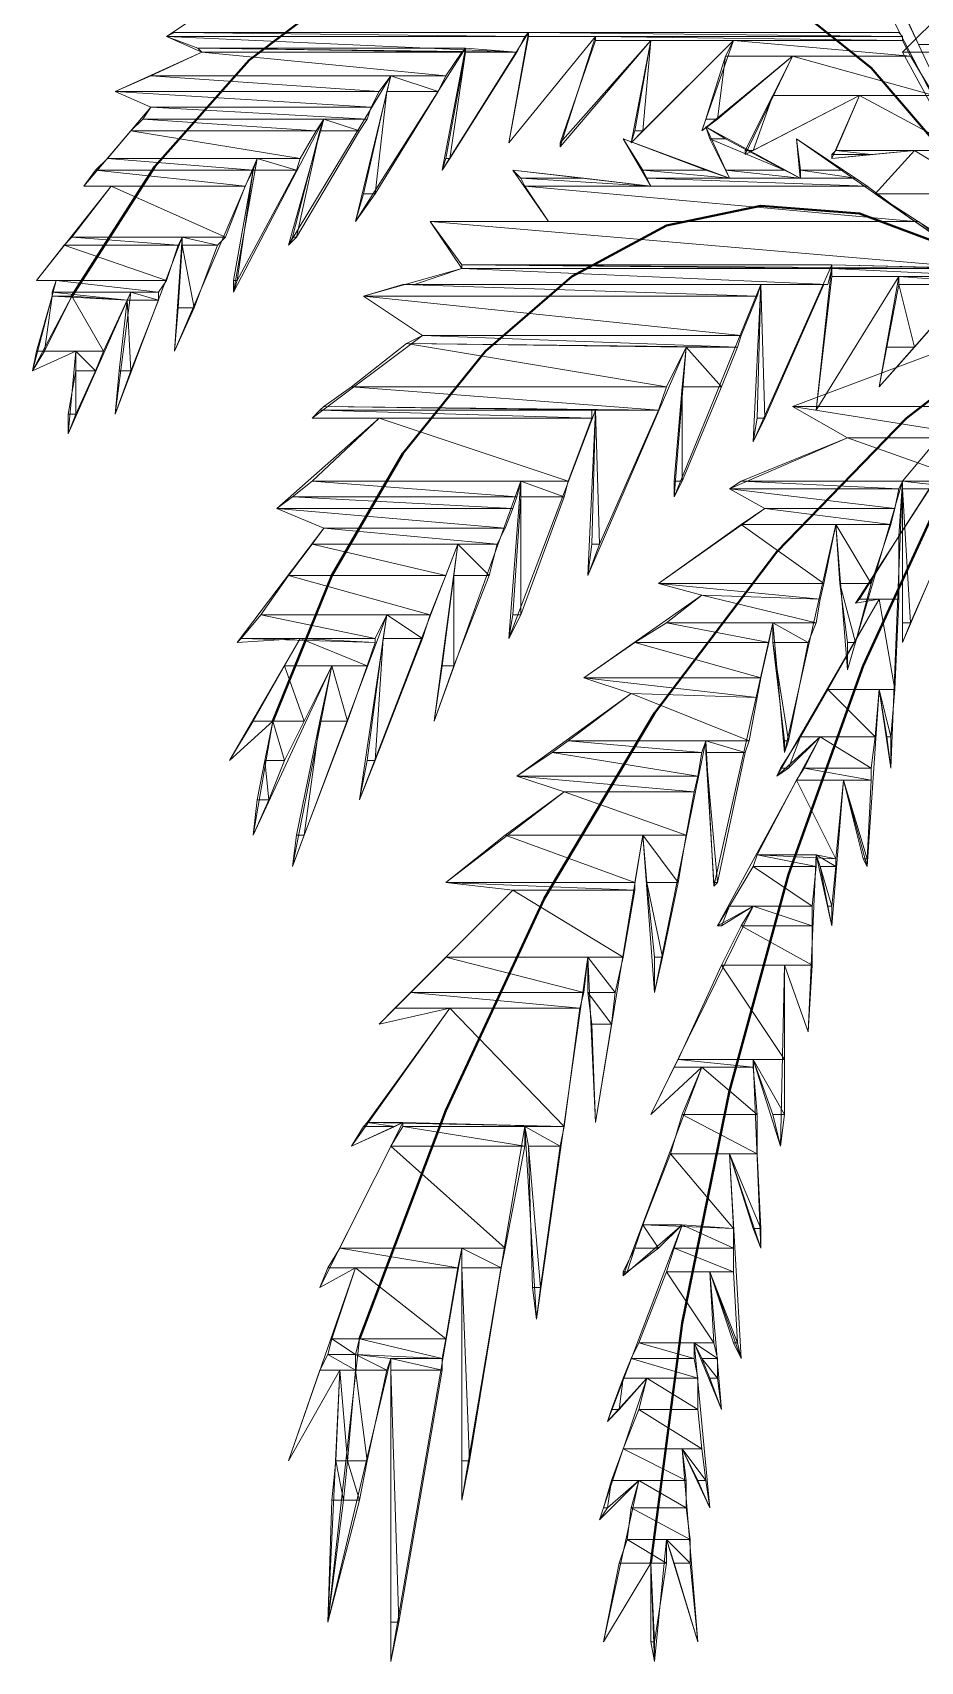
# Model space of a CAD drawing. Header units: inches. Extents: x 11 to 850, y 10 to 598.
# Drawn here: x 367.39 to 382.06, y 492.85 to 519.77 of the extents above; entities that cross this region are included whole.
import ezdxf

# ---------------------------------------------------------------- set-up
doc = ezdxf.new("R2010")
doc.units = ezdxf.units.IN
doc.header["$MEASUREMENT"] = 0
doc.layers.add('PDF_Geometry', color=7, linetype='Continuous')

msp = doc.modelspace()

# ---------------------------------------------------------------- linework, layer by layer
at = {"layer": 'PDF_Geometry', "color": 132, "lineweight": 40, "true_color": 0x00b8b8}
for points in [[(372.792, 498.182), (374.223, 501.954), (375.849, 505.466), (377.67, 508.522), (379.686, 511.189), (381.832, 513.4), (384.109, 515.156), (384.434, 520.294), (384.434, 525.432), (384.174, 530.504), (383.653, 535.512), (382.938, 540.455)], [(374.223, 528.943), (375.849, 528.553), (377.41, 527.708), (378.906, 526.472), (380.272, 524.846), (381.507, 522.83), (382.613, 520.554), (383.458, 517.952), (384.109, 515.156), (382.808, 517.367), (381.247, 519.188), (379.621, 520.489), (377.865, 521.269), (376.109, 521.594), (374.353, 521.334), (372.597, 520.554), (370.971, 519.318), (369.411, 517.562), (368.045, 515.416)], [(371.362, 508.392), (372.337, 510.798), (373.508, 512.815), (374.874, 514.506), (376.304, 515.741), (377.865, 516.587), (379.426, 516.912), (381.052, 516.782), (382.613, 516.196), (384.109, 515.156), (382.548, 512.424), (381.117, 509.303), (379.881, 505.856), (378.906, 502.279), (378.125, 498.442), (377.605, 494.474)]]:
    msp.add_lwpolyline(points, dxfattribs=at)
at = {"layer": 'PDF_Geometry', "color": 52, "lineweight": 20, "true_color": 0xdddd00}
for points in [[(380.987, 521.79), (384.109, 515.156), (384.109, 521.009), (383.458, 519.578), (383.458, 523.09)], [(367.395, 514.18), (368.11, 514.506), (367.98, 513.14), (369.02, 515.481), (368.76, 513.465), (369.866, 516.392), (369.736, 514.506), (371.102, 517.692), (370.711, 515.481), (372.207, 518.343), (371.622, 516.261), (373.313, 519.058), (372.727, 516.652), (374.548, 519.513), (374.158, 517.497), (375.589, 519.773), (375.264, 517.952), (376.695, 519.708), (376.109, 517.887), (377.605, 519.643), (377.28, 517.952), (378.971, 519.643), (378.451, 518.148), (379.946, 519.383), (379.166, 517.757), (381.052, 518.733), (380.597, 517.692), (381.963, 517.822), (381.312, 517.107), (384.109, 515.156), (381.182, 520.814)], [(370.971, 520.619), (369.606, 519.708), (370.191, 519.448), (368.76, 518.798), (369.346, 518.538), (368.24, 517.237), (368.695, 517.237), (367.46, 515.676), (367.785, 515.676), (367.395, 514.18), (368.045, 515.416), (367.395, 514.18)], [(384.109, 515.156), (380.011, 518.017), (380.076, 517.367), (378.516, 518.213), (378.906, 517.367), (377.15, 518.017), (377.605, 517.237), (375.329, 517.497), (375.914, 516.652), (373.963, 516.652), (374.483, 515.871), (372.858, 515.416), (373.833, 514.766), (372.012, 513.4), (373.118, 513.4), (371.427, 511.904), (372.207, 511.579), (370.776, 509.693), (371.817, 509.758), (370.646, 507.742), (371.362, 508.392)], [(371.362, 508.392), (371.036, 506.506), (372.337, 509.303), (371.687, 505.986), (373.248, 510.148), (372.792, 507.091), (374.418, 511.319), (374.028, 508.392), (375.459, 512.359), (375.264, 509.758), (376.695, 513.53), (376.565, 510.798), (378.19, 514.571), (377.995, 512.099), (379.426, 515.611), (379.296, 513.01), (380.597, 515.936), (380.337, 513.53), (381.702, 515.741), (381.377, 513.92), (382.873, 515.611)], [(372.792, 498.182), (372.272, 493.499), (373.313, 497.856), (373.313, 492.849), (374.483, 499.677), (374.483, 495.515), (375.524, 501.693), (375.719, 498.507), (376.565, 504.49), (376.695, 501.759), (377.475, 506.506), (377.67, 503.905), (378.516, 508.067), (378.646, 505.661), (379.621, 510.018), (379.816, 507.872), (380.662, 511.644), (380.857, 509.238), (381.767, 512.359), (381.767, 509.693), (384.109, 515.156), (379.946, 513.595), (380.857, 513.075), (378.906, 512.229), (379.491, 511.904), (377.735, 510.668), (378.451, 510.473), (376.5, 509.108), (377.28, 508.847), (375.394, 507.482), (376.174, 507.222), (374.223, 505.726), (375.329, 505.596), (373.118, 503.384), (374.288, 503.645), (372.662, 501.368), (373.508, 501.759), (372.142, 499.027), (372.727, 499.352), (371.622, 496.165), (372.467, 497.661), (372.272, 493.499), (372.792, 498.182)]]:
    msp.add_lwpolyline(points, dxfattribs=at)
at = {"layer": 'PDF_Geometry', "color": 172, "lineweight": 20, "true_color": 0x0000b8}
for points in [[(382.483, 520.164), (381.767, 519.448), (384.109, 515.156), (382.353, 522.7)], [(384.109, 515.156), (380.987, 510.343), (381.377, 510.408), (379.686, 507.482), (380.402, 508.132), (378.711, 505.01), (379.296, 505.335), (377.605, 501.889), (378.451, 502.669), (377.15, 499.222), (378.125, 500.068), (376.89, 496.816), (377.54, 497.531), (376.76, 495.19), (377.41, 495.84), (376.825, 493.174), (377.605, 494.474), (377.67, 492.849), (377.865, 494.865), (378.386, 493.174), (378.125, 496.361), (378.581, 495.385), (378.321, 498.116), (378.776, 497.011), (378.581, 499.287), (379.101, 497.856), (378.906, 501.238), (379.426, 499.677), (379.296, 502.799), (379.751, 501.368), (379.816, 504.36), (380.207, 503.254), (380.337, 506.181), (380.597, 505.01), (380.792, 507.417), (381.182, 505.986), (381.377, 508.912), (381.572, 507.612), (381.767, 512.359), (384.109, 515.156)], [(384.109, 515.156), (380.987, 510.343), (381.377, 510.408), (379.686, 507.482), (380.402, 508.132), (378.711, 505.01), (379.296, 505.335), (377.605, 501.889), (378.451, 502.669), (377.15, 499.222), (378.125, 500.068), (376.89, 496.816), (377.54, 497.531), (376.76, 495.19), (377.41, 495.84), (376.825, 493.174), (377.605, 494.474), (377.67, 492.849), (377.865, 494.865), (378.386, 493.174), (378.125, 496.361), (378.581, 495.385), (378.321, 498.116), (378.776, 497.011), (378.581, 499.287), (379.101, 497.856), (378.906, 501.238), (379.426, 499.677), (379.296, 502.799), (379.751, 501.368), (379.816, 504.36), (380.207, 503.254), (380.337, 506.181), (380.597, 505.01), (380.792, 507.417), (381.182, 505.986), (381.377, 508.912), (381.572, 507.612), (381.767, 512.359), (384.109, 515.156)]]:
    msp.add_lwpolyline(points, dxfattribs=at)
at = {"layer": 'PDF_Geometry', "color": 52, "lineweight": 0, "true_color": 0xdddd00}
for points in [[(382.028, 519.578), (383.458, 519.578), (381.377, 521.009), (382.028, 519.578)], [(369.606, 519.708), (375.524, 519.708), (369.736, 519.773), (369.606, 519.708)], [(370.126, 519.513), (375.394, 519.448), (369.606, 519.708), (370.126, 519.513)], [(375.394, 519.448), (369.606, 519.708), (375.524, 519.708), (375.394, 519.448)], [(375.524, 519.708), (369.736, 519.773), (375.589, 519.773), (375.524, 519.708)], [(376.695, 519.708), (375.589, 519.708), (375.264, 517.952), (376.695, 519.708)], [(375.589, 519.708), (375.264, 517.952), (375.264, 517.952), (375.589, 519.708)], [(375.589, 519.708), (381.767, 519.708), (375.589, 519.773), (375.589, 519.708)], [(381.767, 519.708), (375.589, 519.773), (381.702, 519.773), (381.767, 519.708)], [(375.589, 519.708), (381.767, 519.708), (381.767, 519.708), (375.589, 519.708)], [(381.767, 519.708), (381.767, 519.708), (375.589, 519.708), (381.767, 519.708)], [(376.695, 519.643), (381.767, 519.643), (376.695, 519.708), (376.695, 519.643)], [(381.767, 519.643), (376.695, 519.708), (381.767, 519.708), (381.767, 519.643)], [(369.346, 519.058), (374.223, 519.058), (370.191, 519.448), (369.346, 519.058)], [(370.191, 519.448), (374.483, 519.448), (370.126, 519.513), (370.191, 519.448)], [(374.483, 519.448), (370.126, 519.513), (374.548, 519.513), (374.483, 519.448)], [(374.223, 519.058), (370.191, 519.448), (374.483, 519.448), (374.223, 519.058)], [(374.548, 519.448), (374.223, 517.692), (374.288, 517.692), (374.548, 519.448)], [(374.548, 519.448), (375.394, 519.448), (374.288, 517.692), (374.548, 519.448)], [(374.548, 519.448), (375.394, 519.448), (374.548, 519.513), (374.548, 519.448)], [(375.394, 519.448), (374.548, 519.513), (375.394, 519.448)], [(376.109, 517.952), (376.109, 517.952), (376.695, 519.643), (376.109, 517.952)], [(376.109, 517.952), (376.695, 519.643), (377.605, 519.643), (376.109, 517.952)], [(376.695, 519.643), (378.971, 519.643), (378.971, 519.643), (376.695, 519.643)], [(378.971, 519.643), (378.971, 519.643), (376.695, 519.643), (378.971, 519.643)], [(377.605, 519.643), (377.345, 518.148), (377.475, 518.148), (377.605, 519.643)], [(377.605, 519.643), (378.971, 519.643), (377.475, 518.148), (377.605, 519.643)], [(378.841, 519.383), (378.516, 518.343), (378.711, 518.343), (378.841, 519.383)], [(378.841, 519.383), (379.946, 519.383), (378.711, 518.343), (378.841, 519.383)], [(378.841, 519.383), (381.897, 519.383), (378.971, 519.643), (378.841, 519.383)], [(381.897, 519.383), (378.971, 519.643), (381.767, 519.643), (381.897, 519.383)], [(379.621, 518.733), (382.288, 518.733), (379.946, 519.383), (379.621, 518.733)], [(382.288, 518.733), (379.946, 519.383), (381.898, 519.383), (382.288, 518.733)], [(382.028, 519.578), (384.109, 519.578), (384.109, 515.156), (382.028, 519.578)], [(368.76, 518.798), (373.118, 518.798), (369.346, 519.058), (368.76, 518.798)], [(373.118, 518.798), (369.346, 519.058), (373.313, 519.058), (373.118, 518.798)], [(373.248, 518.798), (374.093, 518.798), (373.313, 519.058), (373.248, 518.798)], [(374.093, 518.798), (373.313, 519.058), (374.223, 519.058), (374.093, 518.798)], [(369.346, 518.538), (372.988, 518.538), (368.76, 518.798), (369.346, 518.538)], [(372.988, 518.538), (368.76, 518.798), (373.118, 518.798), (372.988, 518.538)], [(372.858, 517.107), (373.053, 517.107), (373.248, 518.798), (372.858, 517.107)], [(373.053, 517.107), (373.248, 518.798), (374.093, 518.798), (373.053, 517.107)], [(379.166, 517.822), (379.296, 517.822), (379.621, 518.733), (379.166, 517.822)], [(379.296, 517.822), (379.621, 518.733), (381.052, 518.733), (379.296, 517.822)], [(380.662, 517.822), (382.743, 517.822), (381.052, 518.733), (380.662, 517.822)], [(382.743, 517.822), (381.052, 518.733), (382.288, 518.733), (382.743, 517.822)], [(369.02, 518.148), (372.077, 518.148), (369.216, 518.343), (369.02, 518.148)], [(369.216, 518.343), (372.923, 518.343), (369.346, 518.538), (369.216, 518.343)], [(372.077, 518.148), (369.216, 518.343), (372.207, 518.343), (372.077, 518.148)], [(372.923, 518.343), (369.346, 518.538), (372.988, 518.538), (372.923, 518.343)], [(372.142, 518.148), (372.792, 518.148), (372.207, 518.343), (372.142, 518.148)], [(372.792, 518.148), (372.207, 518.343), (372.923, 518.343), (372.792, 518.148)], [(378.516, 518.343), (378.711, 518.343), (378.451, 518.147), (378.516, 518.343)], [(368.63, 517.692), (371.817, 517.692), (369.02, 518.148), (368.63, 517.692)], [(371.817, 517.692), (369.02, 518.148), (372.077, 518.148), (371.817, 517.692)], [(372.142, 518.148), (371.687, 516.392), (371.752, 516.392), (372.142, 518.148)], [(372.142, 518.148), (372.792, 518.148), (371.752, 516.392), (372.142, 518.148)], [(377.345, 518.148), (377.475, 518.148), (377.28, 517.952), (377.345, 518.148)], [(378.516, 518.213), (378.581, 518.017), (378.841, 518.017), (378.516, 518.213)], [(375.264, 517.952), (375.264, 517.952), (375.264, 517.952)], [(376.109, 517.952), (376.109, 517.887), (376.109, 517.887), (376.109, 517.952)], [(377.15, 518.017), (377.475, 517.497), (378.516, 517.497), (377.15, 518.017)], [(378.841, 517.497), (379.816, 517.497), (378.581, 518.017), (378.841, 517.497)], [(379.816, 517.497), (378.581, 518.017), (378.841, 518.017), (379.816, 517.497)], [(379.166, 517.822), (379.296, 517.822), (379.166, 517.757), (379.166, 517.822)], [(380.011, 518.017), (380.011, 518.017), (380.011, 518.017)], [(380.077, 517.497), (380.792, 517.497), (380.011, 518.017), (380.077, 517.497)], [(380.792, 517.497), (380.011, 518.017), (380.792, 517.497)], [(380.662, 517.822), (380.597, 517.757), (381.247, 517.757), (380.662, 517.822)], [(380.662, 517.822), (381.963, 517.822), (381.247, 517.757), (380.662, 517.822)], [(381.312, 517.107), (383.133, 517.107), (381.963, 517.822), (381.312, 517.107)], [(383.133, 517.107), (381.963, 517.822), (382.743, 517.822), (383.133, 517.107)], [(368.24, 517.237), (370.906, 517.237), (368.435, 517.497), (368.24, 517.237)], [(368.435, 517.497), (371.037, 517.497), (368.63, 517.692), (368.435, 517.497)], [(370.906, 517.237), (368.435, 517.497), (371.037, 517.497), (370.906, 517.237)], [(371.037, 517.497), (368.63, 517.692), (371.102, 517.692), (371.037, 517.497)], [(371.037, 517.497), (370.711, 515.676), (370.776, 515.676), (371.037, 517.497)], [(371.037, 517.497), (371.752, 517.497), (370.776, 515.676), (371.037, 517.497)], [(371.037, 517.497), (371.752, 517.497), (371.102, 517.692), (371.037, 517.497)], [(371.752, 517.497), (371.102, 517.692), (371.817, 517.692), (371.752, 517.497)], [(374.223, 517.692), (374.288, 517.692), (374.158, 517.497), (374.223, 517.692)], [(375.329, 517.497), (375.459, 517.367), (376.5, 517.367), (375.329, 517.497)], [(377.54, 517.367), (378.906, 517.367), (377.475, 517.497), (377.54, 517.367)], [(378.906, 517.367), (377.475, 517.497), (378.516, 517.497), (378.906, 517.367)], [(378.906, 517.367), (380.076, 517.367), (378.841, 517.497), (378.906, 517.367)], [(380.076, 517.367), (378.841, 517.497), (379.816, 517.497), (380.076, 517.367)], [(380.077, 517.367), (380.987, 517.367), (380.077, 517.497), (380.077, 517.367)], [(380.987, 517.367), (380.077, 517.497), (380.792, 517.497), (380.987, 517.367)], [(380.597, 517.757), (381.247, 517.757), (380.597, 517.692), (380.597, 517.757)], [(368.045, 516.392), (370.581, 516.392), (368.695, 517.237), (368.045, 516.392)], [(368.24, 517.237), (368.695, 517.237), (368.695, 517.237), (368.24, 517.237)], [(370.581, 516.392), (368.695, 517.237), (370.906, 517.237), (370.581, 516.392)], [(375.459, 517.367), (376.5, 517.367), (376.5, 517.367), (375.459, 517.367)], [(376.5, 517.367), (376.5, 517.367), (375.459, 517.367), (376.5, 517.367)], [(375.524, 517.237), (377.605, 517.237), (375.459, 517.367), (375.524, 517.237)], [(377.605, 517.237), (375.459, 517.367), (376.499, 517.367), (377.605, 517.237)], [(375.914, 516.652), (381.963, 516.652), (375.524, 517.237), (375.914, 516.652)], [(381.963, 516.652), (375.524, 517.237), (381.182, 517.237), (381.963, 516.652)], [(377.54, 517.367), (378.906, 517.367), (378.906, 517.367), (377.54, 517.367)], [(378.906, 517.367), (378.906, 517.367), (377.54, 517.367), (378.906, 517.367)], [(377.605, 517.237), (381.182, 517.237), (377.54, 517.367), (377.605, 517.237)], [(381.182, 517.237), (377.54, 517.367), (380.987, 517.367), (381.182, 517.237)], [(378.906, 517.367), (380.987, 517.367), (380.987, 517.367), (378.906, 517.367)], [(380.987, 517.367), (380.987, 517.367), (378.906, 517.367), (380.987, 517.367)], [(372.858, 517.107), (373.053, 517.107), (372.727, 516.652), (372.858, 517.107)], [(381.312, 517.107), (383.849, 515.351), (384.044, 515.351), (381.312, 517.107)], [(381.312, 517.107), (383.133, 517.107), (384.044, 515.351), (381.312, 517.107)], [(373.963, 516.652), (382.028, 516.652), (375.914, 516.652), (373.963, 516.652)], [(374.483, 515.936), (383.068, 515.871), (373.963, 516.652), (374.483, 515.936)], [(383.068, 515.871), (373.963, 516.652), (382.028, 516.652), (383.068, 515.871)], [(382.028, 516.652), (375.914, 516.652), (381.963, 516.652), (382.028, 516.652)], [(367.46, 515.676), (369.606, 515.676), (367.915, 516.261), (367.46, 515.676)], [(367.915, 516.261), (369.801, 516.261), (368.045, 516.392), (367.915, 516.261)], [(369.606, 515.676), (367.915, 516.261), (369.801, 516.261), (369.606, 515.676)], [(369.801, 516.261), (368.045, 516.392), (369.866, 516.392), (369.801, 516.261)], [(369.866, 516.261), (369.801, 515.221), (370.061, 515.221), (369.866, 516.261)], [(369.866, 516.261), (370.451, 516.261), (369.866, 516.392), (369.866, 516.261)], [(370.451, 516.261), (369.866, 516.392), (370.581, 516.392), (370.451, 516.261)], [(369.866, 516.261), (370.451, 516.261), (370.061, 515.221), (369.866, 516.261)], [(371.687, 516.392), (371.752, 516.392), (371.622, 516.261), (371.687, 516.392)], [(374.483, 515.871), (380.597, 515.871), (374.483, 515.936), (374.483, 515.871)], [(380.597, 515.871), (374.483, 515.936), (380.597, 515.936), (380.597, 515.871)], [(380.597, 515.871), (383.133, 515.871), (380.597, 515.936), (380.597, 515.871)], [(383.133, 515.871), (380.597, 515.936), (383.068, 515.871), (383.133, 515.871)], [(367.46, 515.676), (367.785, 515.676), (367.785, 515.676), (367.46, 515.676)], [(367.72, 515.481), (369.476, 515.481), (367.785, 515.676), (367.72, 515.481)], [(369.476, 515.481), (367.785, 515.676), (369.606, 515.676), (369.476, 515.481)], [(370.711, 515.676), (370.776, 515.676), (370.711, 515.481), (370.711, 515.676)], [(372.858, 515.416), (379.361, 515.416), (373.508, 515.611), (372.858, 515.416)], [(373.508, 515.611), (379.426, 515.611), (373.703, 515.611), (373.508, 515.611)], [(379.361, 515.416), (373.508, 515.611), (379.426, 515.611), (379.361, 515.416)], [(373.703, 515.611), (380.532, 515.611), (374.483, 515.871), (373.703, 515.611)], [(379.426, 515.611), (373.703, 515.611), (379.426, 515.611)], [(380.532, 515.611), (374.483, 515.871), (380.597, 515.871), (380.532, 515.611)], [(379.426, 515.611), (379.361, 513.4), (379.491, 513.4), (379.426, 515.611)], [(380.467, 515.611), (380.467, 515.611), (379.426, 515.611), (380.467, 515.611)], [(380.467, 515.611), (379.426, 515.611), (380.532, 515.611), (380.467, 515.611)], [(379.426, 515.611), (380.467, 515.611), (379.491, 513.4), (379.426, 515.611)], [(381.702, 515.741), (380.597, 515.741), (380.337, 513.53), (381.702, 515.741)], [(380.597, 515.741), (380.337, 513.53), (380.337, 513.53), (380.597, 515.741)], [(380.597, 515.741), (383.328, 515.741), (380.597, 515.871), (380.597, 515.741)], [(383.328, 515.741), (380.597, 515.871), (383.133, 515.871), (383.328, 515.741)], [(381.702, 515.611), (381.507, 514.571), (381.963, 514.571), (381.702, 515.611)], [(381.702, 515.611), (383.523, 515.611), (381.702, 515.741), (381.702, 515.611)], [(383.523, 515.611), (381.702, 515.741), (383.328, 515.741), (383.523, 515.611)], [(381.702, 515.611), (382.873, 515.611), (381.963, 514.571), (381.702, 515.611)], [(367.46, 514.505), (367.59, 514.505), (367.72, 515.416), (367.46, 514.505)], [(367.59, 514.505), (368.565, 514.505), (368.045, 515.416), (367.59, 514.505)], [(367.59, 514.505), (367.72, 515.416), (368.045, 515.416), (367.59, 514.505)], [(367.72, 515.416), (368.955, 515.351), (367.72, 515.481), (367.72, 515.416)], [(368.955, 515.351), (367.72, 515.481), (369.02, 515.481), (368.955, 515.351)], [(368.565, 514.505), (368.045, 515.416), (368.955, 515.351), (368.565, 514.505)], [(368.955, 515.351), (368.825, 514.18), (369.02, 514.18), (368.955, 515.351)], [(368.955, 515.351), (369.476, 515.351), (369.02, 515.481), (368.955, 515.351)], [(368.955, 515.351), (369.476, 515.351), (369.02, 514.18), (368.955, 515.351)], [(369.476, 515.351), (369.02, 515.481), (369.476, 515.481), (369.476, 515.351)], [(373.833, 514.766), (379.101, 514.766), (372.858, 515.416), (373.833, 514.766)], [(379.101, 514.766), (372.858, 515.416), (379.361, 515.416), (379.101, 514.766)], [(369.801, 515.221), (370.061, 515.221), (369.736, 514.506), (369.801, 515.221)], [(384.109, 515.156), (379.946, 513.595), (383.458, 513.595), (384.109, 515.156)], [(372.662, 513.92), (377.865, 513.92), (373.573, 514.636), (372.662, 513.92)], [(373.573, 514.636), (379.036, 514.571), (373.833, 514.766), (373.573, 514.636)], [(377.865, 513.92), (373.573, 514.636), (378.19, 514.571), (377.865, 513.92)], [(379.036, 514.571), (373.833, 514.766), (379.101, 514.766), (379.036, 514.571)], [(378.125, 513.92), (378.776, 513.92), (378.19, 514.571), (378.125, 513.92)], [(378.776, 513.92), (378.19, 514.571), (379.036, 514.571), (378.776, 513.92)], [(381.507, 514.571), (381.963, 514.571), (381.377, 513.92), (381.507, 514.571)], [(367.46, 514.505), (367.59, 514.505), (367.395, 514.18), (367.46, 514.505)], [(367.59, 514.505), (367.395, 514.18), (368.11, 514.505), (367.59, 514.505)], [(368.11, 514.18), (368.435, 514.18), (368.11, 514.506), (368.11, 514.18)], [(368.435, 514.18), (368.11, 514.506), (368.565, 514.506), (368.435, 514.18)], [(368.11, 514.18), (367.98, 513.465), (368.11, 513.465), (368.11, 514.18)], [(368.11, 514.18), (368.435, 514.18), (368.11, 513.465), (368.11, 514.18)], [(368.825, 514.18), (369.02, 514.18), (368.76, 513.465), (368.825, 514.18)], [(372.207, 513.595), (377.735, 513.53), (372.662, 513.92), (372.207, 513.595)], [(377.735, 513.53), (372.662, 513.92), (377.865, 513.92), (377.735, 513.53)], [(378.125, 513.92), (377.995, 512.359), (378.125, 512.359), (378.125, 513.92)], [(378.125, 513.92), (378.776, 513.92), (378.125, 512.359), (378.125, 513.92)], [(367.98, 513.465), (368.11, 513.465), (367.98, 513.14), (367.98, 513.465)], [(372.012, 513.4), (376.63, 513.4), (372.142, 513.53), (372.012, 513.4)], [(372.142, 513.53), (376.63, 513.53), (372.207, 513.595), (372.142, 513.53)], [(376.63, 513.4), (372.142, 513.53), (376.63, 513.53), (376.63, 513.4)], [(376.63, 513.53), (372.207, 513.595), (376.695, 513.53), (376.63, 513.53)], [(376.695, 513.53), (376.63, 511.319), (376.76, 511.319), (376.695, 513.53)], [(376.695, 513.53), (377.735, 513.53), (377.735, 513.53), (376.695, 513.53)], [(377.735, 513.53), (377.735, 513.53), (376.695, 513.53), (377.735, 513.53)], [(376.695, 513.53), (377.735, 513.53), (376.76, 511.319), (376.695, 513.53)], [(380.857, 513.075), (383.198, 513.075), (379.946, 513.595), (380.857, 513.075)], [(383.198, 513.075), (379.946, 513.595), (383.458, 513.595), (383.198, 513.075)], [(380.337, 513.53), (380.337, 513.53), (380.337, 513.53)], [(373.118, 513.4), (376.63, 513.4), (372.012, 513.4), (373.118, 513.4)], [(376.63, 513.4), (372.012, 513.4), (376.63, 513.4)], [(372.012, 512.359), (376.239, 512.359), (373.118, 513.4), (372.012, 512.359)], [(376.239, 512.359), (373.118, 513.4), (376.63, 513.4), (376.239, 512.359)], [(379.361, 513.4), (379.491, 513.4), (379.296, 513.01), (379.361, 513.4)], [(379.101, 512.359), (382.873, 512.359), (380.857, 513.075), (379.101, 512.359)], [(382.873, 512.359), (380.857, 513.075), (383.198, 513.075), (382.873, 512.359)], [(371.687, 512.099), (375.394, 512.099), (372.012, 512.359), (371.687, 512.099)], [(375.394, 512.099), (372.012, 512.359), (375.459, 512.359), (375.394, 512.099)], [(375.459, 512.099), (376.174, 512.099), (375.459, 512.359), (375.459, 512.099)], [(376.174, 512.099), (375.459, 512.359), (376.239, 512.359), (376.174, 512.099)], [(377.995, 512.359), (378.125, 512.359), (377.995, 512.099), (377.995, 512.359)], [(378.906, 512.229), (381.702, 512.229), (379.101, 512.359), (378.906, 512.229)], [(379.491, 511.904), (381.637, 511.904), (378.906, 512.229), (379.491, 511.904)], [(381.637, 511.904), (378.906, 512.229), (381.702, 512.229), (381.637, 511.904)], [(381.702, 512.229), (379.101, 512.359), (381.767, 512.359), (381.702, 512.229)], [(381.767, 512.229), (382.873, 512.229), (381.767, 512.359), (381.767, 512.229)], [(382.873, 512.229), (381.767, 512.359), (382.873, 512.359), (382.873, 512.229)], [(381.767, 512.229), (381.767, 510.018), (381.897, 510.018), (381.767, 512.229)], [(381.767, 512.229), (382.873, 512.229), (381.897, 510.018), (381.767, 512.229)], [(371.427, 511.904), (375.329, 511.904), (371.687, 512.099), (371.427, 511.904)], [(372.207, 511.579), (375.199, 511.579), (371.427, 511.904), (372.207, 511.579)], [(375.199, 511.579), (371.427, 511.904), (375.329, 511.904), (375.199, 511.579)], [(375.329, 511.904), (371.687, 512.099), (375.394, 512.099), (375.329, 511.904)], [(375.459, 512.099), (375.329, 510.148), (375.459, 510.148), (375.459, 512.099)], [(375.459, 512.099), (376.174, 512.099), (375.459, 510.148), (375.459, 512.099)], [(379.101, 511.644), (381.572, 511.644), (379.491, 511.904), (379.101, 511.644)], [(381.572, 511.644), (379.491, 511.904), (381.637, 511.904), (381.572, 511.644)], [(372.012, 511.319), (375.069, 511.319), (372.207, 511.579), (372.012, 511.319)], [(375.069, 511.319), (372.207, 511.579), (375.199, 511.579), (375.069, 511.319)], [(377.735, 510.668), (380.467, 510.668), (379.101, 511.644), (377.735, 510.668)], [(380.467, 510.668), (379.101, 511.644), (380.662, 511.644), (380.467, 510.668)], [(380.727, 510.668), (381.247, 510.668), (380.662, 511.644), (380.727, 510.668)], [(381.247, 510.668), (380.662, 511.644), (381.572, 511.644), (381.247, 510.668)], [(371.622, 510.798), (374.223, 510.798), (372.012, 511.319), (371.622, 510.798)], [(374.223, 510.798), (372.012, 511.319), (374.418, 511.319), (374.223, 510.798)], [(374.353, 510.798), (374.939, 510.798), (374.418, 511.319), (374.353, 510.798)], [(374.939, 510.798), (374.418, 511.319), (375.069, 511.319), (374.939, 510.798)], [(376.63, 511.319), (376.76, 511.319), (376.565, 510.798), (376.63, 511.319)], [(371.167, 510.148), (373.963, 510.148), (371.622, 510.798), (371.167, 510.148)], [(373.963, 510.148), (371.622, 510.798), (374.223, 510.798), (373.963, 510.148)], [(374.353, 510.798), (374.158, 509.303), (374.353, 509.303), (374.353, 510.798)], [(374.353, 510.798), (374.939, 510.798), (374.353, 509.303), (374.353, 510.798)], [(378.451, 510.473), (380.402, 510.408), (377.735, 510.668), (378.451, 510.473)], [(380.402, 510.408), (377.735, 510.668), (380.467, 510.668), (380.402, 510.408)], [(380.727, 510.668), (380.857, 509.693), (380.987, 509.693), (380.727, 510.668)], [(380.727, 510.668), (381.247, 510.668), (380.987, 509.693), (380.727, 510.668)], [(377.865, 510.018), (380.337, 510.018), (378.451, 510.473), (377.865, 510.018)], [(380.337, 510.018), (378.451, 510.473), (380.402, 510.408), (380.337, 510.018)], [(370.841, 509.758), (373.053, 509.758), (371.167, 510.148), (370.841, 509.758)], [(373.053, 509.758), (371.167, 510.148), (373.248, 510.148), (373.053, 509.758)], [(373.183, 509.758), (373.833, 509.758), (373.248, 510.148), (373.183, 509.758)], [(373.833, 509.758), (373.248, 510.148), (373.963, 510.148), (373.833, 509.758)], [(375.329, 510.148), (375.459, 510.148), (375.264, 509.758), (375.329, 510.148)], [(377.345, 509.693), (379.556, 509.693), (377.865, 510.018), (377.345, 509.693)], [(379.556, 509.693), (377.865, 510.018), (379.621, 510.018), (379.556, 509.693)], [(379.621, 509.693), (380.207, 509.693), (379.621, 510.018), (379.621, 509.693)], [(380.207, 509.693), (379.621, 510.018), (380.337, 510.018), (380.207, 509.693)], [(381.767, 510.018), (381.897, 510.018), (381.767, 509.693), (381.767, 510.018)], [(370.841, 509.758), (371.817, 509.758), (370.776, 509.693), (370.841, 509.758)], [(373.053, 509.693), (373.053, 509.693), (370.841, 509.758), (373.053, 509.693)], [(373.053, 509.693), (370.841, 509.758), (373.053, 509.758), (373.053, 509.693)], [(371.557, 509.303), (372.923, 509.303), (371.817, 509.758), (371.557, 509.303)], [(372.923, 509.303), (371.817, 509.758), (373.053, 509.693), (372.923, 509.303)], [(373.183, 509.758), (372.923, 507.742), (373.053, 507.742), (373.183, 509.758)], [(373.183, 509.758), (373.833, 509.758), (373.053, 507.742), (373.183, 509.758)], [(376.5, 509.108), (379.426, 509.108), (377.345, 509.693), (376.5, 509.108)], [(379.426, 509.108), (377.345, 509.693), (379.556, 509.693), (379.426, 509.108)], [(379.621, 509.693), (379.816, 508.067), (379.881, 508.067), (379.621, 509.693)], [(379.621, 509.693), (380.207, 509.693), (379.881, 508.067), (379.621, 509.693)], [(380.857, 509.693), (380.987, 509.693), (380.857, 509.238), (380.857, 509.693)], [(371.037, 508.392), (371.882, 508.392), (371.557, 509.303), (371.037, 508.392)], [(371.882, 508.392), (371.557, 509.303), (372.337, 509.303), (371.882, 508.392)], [(372.142, 508.392), (372.597, 508.392), (372.337, 509.303), (372.142, 508.392)], [(372.597, 508.392), (372.337, 509.303), (372.923, 509.303), (372.597, 508.392)], [(374.158, 509.303), (374.353, 509.303), (374.028, 508.392), (374.158, 509.303)], [(377.28, 508.847), (379.361, 508.782), (376.499, 509.108), (377.28, 508.847)], [(379.361, 508.782), (376.499, 509.108), (379.426, 509.108), (379.361, 508.782)], [(376.239, 508.067), (379.231, 508.067), (377.28, 508.847), (376.239, 508.067)], [(379.231, 508.067), (377.28, 508.847), (379.361, 508.782), (379.231, 508.067)], [(371.037, 508.392), (371.362, 508.392), (370.646, 507.742), (371.037, 508.392)], [(371.037, 508.392), (371.882, 508.392), (371.882, 508.392), (371.037, 508.392)], [(371.882, 508.392), (371.882, 508.392), (371.037, 508.392), (371.882, 508.392)], [(371.232, 507.742), (371.557, 507.742), (371.362, 508.392), (371.232, 507.742)], [(371.557, 507.742), (371.362, 508.392), (371.882, 508.392), (371.557, 507.742)], [(372.142, 508.392), (371.752, 506.506), (371.882, 506.506), (372.142, 508.392)], [(372.142, 508.392), (372.597, 508.392), (371.882, 506.506), (372.142, 508.392)], [(375.394, 507.482), (378.386, 507.482), (375.979, 507.872), (375.394, 507.482)], [(375.979, 507.872), (378.451, 507.872), (376.239, 508.067), (375.979, 507.872)], [(378.386, 507.482), (375.979, 507.872), (378.451, 507.872), (378.386, 507.482)], [(378.451, 507.872), (376.239, 508.067), (378.516, 508.067), (378.451, 507.872)], [(378.516, 507.872), (379.166, 507.872), (378.516, 508.067), (378.516, 507.872)], [(379.166, 507.872), (378.516, 508.067), (379.231, 508.067), (379.166, 507.872)], [(378.516, 507.872), (378.646, 505.726), (378.711, 505.726), (378.516, 507.872)], [(378.516, 507.872), (379.166, 507.872), (378.711, 505.726), (378.516, 507.872)], [(379.816, 508.067), (379.881, 508.067), (379.816, 507.872), (379.816, 508.067)], [(371.232, 507.742), (371.102, 507.091), (371.297, 507.091), (371.232, 507.742)], [(371.232, 507.742), (371.557, 507.742), (371.297, 507.091), (371.232, 507.742)], [(372.923, 507.742), (373.053, 507.742), (372.792, 507.091), (372.923, 507.742)], [(376.174, 507.222), (378.321, 507.222), (375.394, 507.482), (376.174, 507.222)], [(378.321, 507.222), (375.394, 507.482), (378.386, 507.482), (378.321, 507.222)], [(371.102, 507.091), (371.297, 507.091), (371.036, 506.506), (371.102, 507.091)], [(375.199, 506.506), (378.19, 506.506), (376.174, 507.222), (375.199, 506.506)], [(378.19, 506.506), (376.174, 507.222), (378.321, 507.222), (378.19, 506.506)], [(371.752, 506.506), (371.882, 506.506), (371.687, 505.986), (371.752, 506.506)], [(374.223, 505.726), (377.345, 505.726), (375.199, 506.506), (374.223, 505.726)], [(377.345, 505.726), (375.199, 506.506), (377.475, 506.506), (377.345, 505.726)], [(377.54, 505.726), (378.06, 505.726), (377.475, 506.506), (377.54, 505.726)], [(378.06, 505.726), (377.475, 506.506), (378.19, 506.506), (378.06, 505.726)], [(375.329, 505.596), (377.345, 505.596), (374.223, 505.726), (375.329, 505.596)], [(377.345, 505.596), (374.223, 505.726), (377.345, 505.726), (377.345, 505.596)], [(377.54, 505.726), (377.67, 504.49), (377.8, 504.49), (377.54, 505.726)], [(377.54, 505.726), (378.06, 505.726), (377.8, 504.49), (377.54, 505.726)], [(378.646, 505.726), (378.711, 505.726), (378.646, 505.661), (378.646, 505.726)], [(374.223, 504.49), (377.15, 504.49), (375.329, 505.596), (374.223, 504.49)], [(377.15, 504.49), (375.329, 505.596), (377.345, 505.596), (377.15, 504.49)], [(373.638, 503.905), (376.5, 503.905), (374.223, 504.49), (373.638, 503.905)], [(376.5, 503.905), (374.223, 504.49), (376.565, 504.49), (376.5, 503.905)], [(376.565, 503.905), (377.02, 503.905), (376.565, 504.49), (376.565, 503.905)], [(377.02, 503.905), (376.565, 504.49), (377.15, 504.49), (377.02, 503.905)], [(377.67, 504.49), (377.8, 504.49), (377.67, 503.905), (377.67, 504.49)], [(373.378, 503.645), (376.434, 503.645), (373.638, 503.905), (373.378, 503.645)], [(376.434, 503.645), (373.638, 503.905), (376.5, 503.905), (376.434, 503.645)], [(376.565, 503.905), (376.63, 503.384), (376.955, 503.384), (376.565, 503.905)], [(376.565, 503.905), (377.02, 503.905), (376.955, 503.384), (376.565, 503.905)], [(372.923, 501.759), (376.174, 501.693), (374.288, 503.645), (372.923, 501.759)], [(373.378, 503.645), (374.288, 503.645), (373.118, 503.384), (373.378, 503.645)], [(376.174, 501.693), (374.288, 503.645), (376.434, 503.645), (376.174, 501.693)], [(376.63, 503.384), (376.955, 503.384), (376.695, 501.759), (376.63, 503.384)], [(372.858, 501.693), (373.378, 501.693), (372.662, 501.368), (372.858, 501.693)], [(372.858, 501.693), (373.378, 501.693), (372.923, 501.759), (372.858, 501.693)], [(373.378, 501.693), (372.923, 501.759), (373.508, 501.759), (373.378, 501.693)], [(373.313, 501.368), (375.524, 501.368), (373.508, 501.693), (373.313, 501.368)], [(373.508, 501.693), (376.174, 501.693), (373.508, 501.759), (373.508, 501.693)], [(376.174, 501.693), (373.508, 501.759), (376.174, 501.693)], [(375.524, 501.368), (373.508, 501.693), (375.524, 501.693), (375.524, 501.368)], [(375.589, 501.368), (376.109, 501.368), (375.524, 501.693), (375.589, 501.368)], [(376.109, 501.368), (375.524, 501.693), (376.174, 501.693), (376.109, 501.368)], [(372.467, 499.677), (375.199, 499.677), (373.313, 501.368), (372.467, 499.677)], [(375.199, 499.677), (373.313, 501.368), (375.524, 501.368), (375.199, 499.677)], [(375.589, 501.368), (375.654, 499.027), (375.784, 499.027), (375.589, 501.368)], [(375.589, 501.368), (376.109, 501.368), (375.784, 499.027), (375.589, 501.368)], [(372.272, 499.352), (374.418, 499.352), (372.467, 499.677), (372.272, 499.352)], [(374.418, 499.352), (372.467, 499.677), (374.483, 499.677), (374.418, 499.352)], [(374.483, 499.352), (375.134, 499.352), (374.483, 499.677), (374.483, 499.352)], [(375.134, 499.352), (374.483, 499.677), (375.199, 499.677), (375.134, 499.352)], [(372.272, 499.352), (372.727, 499.352), (372.142, 499.027), (372.272, 499.352)], [(372.337, 498.182), (374.223, 498.182), (372.727, 499.352), (372.337, 498.182)], [(374.223, 498.182), (372.727, 499.352), (374.418, 499.352), (374.223, 498.182)], [(374.483, 499.352), (374.483, 496.165), (374.613, 496.165), (374.483, 499.352)], [(374.483, 499.352), (375.134, 499.352), (374.613, 496.165), (374.483, 499.352)], [(375.654, 499.027), (375.784, 499.027), (375.719, 498.507), (375.654, 499.027)], [(372.272, 497.921), (372.727, 497.921), (372.337, 498.182), (372.272, 497.921)], [(372.727, 497.921), (372.337, 498.182), (372.792, 498.182), (372.727, 497.921)], [(372.727, 497.921), (374.158, 497.856), (372.792, 498.182), (372.727, 497.921)], [(374.158, 497.856), (372.792, 498.182), (374.223, 498.182), (374.158, 497.856)], [(372.142, 497.661), (372.727, 497.661), (372.272, 497.921), (372.142, 497.661)], [(372.727, 497.661), (372.272, 497.921), (372.727, 497.921), (372.727, 497.661)], [(372.727, 497.661), (373.248, 497.661), (372.727, 497.921), (372.727, 497.661)], [(373.248, 497.661), (372.727, 497.921), (373.313, 497.856), (373.248, 497.661)], [(373.313, 497.661), (374.158, 497.661), (373.313, 497.856), (373.313, 497.661)], [(374.158, 497.661), (373.313, 497.856), (374.158, 497.856), (374.158, 497.661)], [(372.142, 497.661), (372.467, 497.661), (371.622, 496.165), (372.142, 497.661)], [(372.402, 496.165), (372.597, 496.165), (372.467, 497.661), (372.402, 496.165)], [(372.597, 496.165), (372.467, 497.661), (372.727, 497.661), (372.597, 496.165)], [(372.597, 496.165), (372.923, 496.165), (372.727, 497.661), (372.597, 496.165)], [(372.923, 496.165), (372.727, 497.661), (373.248, 497.661), (372.923, 496.165)], [(373.313, 497.661), (373.313, 493.499), (373.443, 493.499), (373.313, 497.661)], [(373.313, 497.661), (374.158, 497.661), (373.443, 493.499), (373.313, 497.661)], [(372.337, 495.515), (372.532, 495.515), (372.402, 496.165), (372.337, 495.515)], [(372.532, 495.515), (372.402, 496.165), (372.597, 496.165), (372.532, 495.515)], [(372.532, 495.515), (372.792, 495.515), (372.597, 496.165), (372.532, 495.515)], [(372.792, 495.515), (372.597, 496.165), (372.923, 496.165), (372.792, 495.515)], [(374.483, 496.165), (374.613, 496.165), (374.483, 495.515), (374.483, 496.165)], [(372.337, 495.515), (372.532, 495.515), (372.272, 493.499), (372.337, 495.515)], [(372.532, 495.515), (372.272, 493.499), (372.792, 495.515), (372.532, 495.515)], [(373.313, 493.499), (373.443, 493.499), (373.313, 492.849), (373.313, 493.499)]]:
    msp.add_lwpolyline(points, dxfattribs=at)
at = {"layer": 'PDF_Geometry', "color": 172, "lineweight": 0, "true_color": 0x0000b8}
for points in [[(382.483, 520.164), (381.767, 519.448), (383.133, 519.448), (382.483, 520.164)], [(381.767, 519.448), (383.133, 519.448), (384.109, 515.156), (381.767, 519.448)], [(384.109, 515.156), (381.767, 512.359), (382.288, 512.359), (384.109, 515.156)], [(381.767, 512.359), (382.288, 512.359), (381.702, 511.449), (381.767, 512.359)], [(381.702, 511.449), (381.052, 510.408), (381.702, 510.408), (381.702, 511.449)], [(380.532, 508.912), (381.637, 508.912), (381.377, 510.408), (380.532, 508.912)], [(381.052, 510.408), (381.377, 510.408), (380.987, 510.343), (381.052, 510.408)], [(381.637, 508.912), (381.377, 510.408), (381.702, 510.408), (381.637, 508.912)], [(380.077, 508.132), (381.312, 508.132), (380.532, 508.912), (380.077, 508.132)], [(381.312, 508.132), (380.532, 508.912), (381.377, 508.912), (381.312, 508.132)], [(381.377, 508.912), (381.507, 508.132), (381.572, 508.132), (381.377, 508.912)], [(381.377, 508.912), (381.637, 508.912), (381.572, 508.132), (381.377, 508.912)], [(379.751, 507.612), (379.881, 507.612), (380.077, 508.132), (379.751, 507.612)], [(379.881, 507.612), (380.077, 508.132), (380.402, 508.132), (379.881, 507.612)], [(380.142, 507.612), (381.247, 507.612), (380.402, 508.132), (380.142, 507.612)], [(381.247, 507.612), (380.402, 508.132), (381.312, 508.132), (381.247, 507.612)], [(381.507, 508.132), (381.572, 508.132), (381.572, 507.612), (381.507, 508.132)], [(379.751, 507.612), (379.881, 507.612), (379.686, 507.482), (379.751, 507.612)], [(380.011, 507.417), (381.247, 507.417), (380.142, 507.612), (380.011, 507.417)], [(381.247, 507.417), (380.142, 507.612), (381.247, 507.612), (381.247, 507.417)], [(379.361, 506.181), (380.662, 506.116), (380.011, 507.417), (379.361, 506.181)], [(380.662, 506.116), (380.011, 507.417), (380.792, 507.417), (380.662, 506.116)], [(380.792, 507.417), (381.117, 506.116), (381.182, 506.116), (380.792, 507.417)], [(380.792, 507.417), (381.247, 507.417), (381.182, 506.116), (380.792, 507.417)], [(378.906, 505.335), (380.272, 505.335), (379.296, 505.986), (378.906, 505.335)], [(379.296, 505.986), (380.337, 505.986), (379.361, 506.181), (379.296, 505.986)], [(380.272, 505.335), (379.296, 505.986), (380.337, 505.986), (380.272, 505.335)], [(380.337, 505.986), (379.361, 506.181), (380.337, 506.181), (380.337, 505.986)], [(380.402, 505.986), (380.662, 505.986), (380.337, 506.181), (380.402, 505.986)], [(380.662, 505.986), (380.337, 506.181), (380.662, 506.116), (380.662, 505.986)], [(380.402, 505.986), (380.532, 505.335), (380.597, 505.335), (380.402, 505.986)], [(380.402, 505.986), (380.662, 505.986), (380.597, 505.335), (380.402, 505.986)], [(381.117, 506.116), (381.182, 506.116), (381.182, 505.986), (381.117, 506.116)], [(378.711, 505.01), (378.776, 505.01), (378.906, 505.335), (378.711, 505.01)], [(378.776, 505.01), (378.906, 505.335), (379.296, 505.335), (378.776, 505.01)], [(379.101, 505.01), (380.272, 505.01), (379.296, 505.335), (379.101, 505.01)], [(380.272, 505.01), (379.296, 505.335), (380.272, 505.335), (380.272, 505.01)], [(380.532, 505.335), (380.597, 505.335), (380.597, 505.01), (380.532, 505.335)], [(378.711, 505.01), (378.776, 505.01), (378.776, 505.01), (378.711, 505.01)], [(378.776, 504.36), (380.272, 504.36), (379.101, 505.01), (378.776, 504.36)], [(380.272, 504.36), (379.101, 505.01), (380.272, 505.01), (380.272, 504.36)], [(378.06, 502.799), (379.816, 502.799), (378.776, 504.36), (378.06, 502.799)], [(379.816, 502.799), (378.776, 504.36), (379.816, 504.36), (379.816, 502.799)], [(379.816, 504.36), (380.272, 504.36), (380.207, 503.254), (379.816, 504.36)], [(377.995, 502.669), (379.296, 502.669), (378.06, 502.799), (377.995, 502.669)], [(379.296, 502.669), (378.06, 502.799), (379.296, 502.799), (379.296, 502.669)], [(379.296, 502.799), (379.621, 501.889), (379.816, 501.889), (379.296, 502.799)], [(379.296, 502.799), (379.816, 502.799), (379.816, 501.889), (379.296, 502.799)], [(377.995, 502.669), (378.451, 502.669), (377.605, 501.889), (377.995, 502.669)], [(378.125, 501.889), (379.361, 501.889), (378.451, 502.669), (378.125, 501.889)], [(379.361, 501.889), (378.451, 502.669), (379.296, 502.669), (379.361, 501.889)], [(377.93, 501.238), (379.361, 501.238), (378.125, 501.889), (377.93, 501.238)], [(379.361, 501.238), (378.125, 501.889), (379.361, 501.889), (379.361, 501.238)], [(379.621, 501.889), (379.816, 501.889), (379.751, 501.368), (379.621, 501.889)], [(377.475, 500.068), (378.971, 500.003), (377.93, 501.238), (377.475, 500.068)], [(378.971, 500.003), (377.93, 501.238), (378.906, 501.238), (378.971, 500.003)], [(378.906, 501.238), (379.296, 500.003), (379.426, 500.003), (378.906, 501.238)], [(378.906, 501.238), (379.361, 501.238), (379.426, 500.003), (378.906, 501.238)], [(377.345, 499.677), (377.735, 499.677), (377.475, 500.068), (377.345, 499.677)], [(377.735, 499.677), (377.475, 500.068), (378.125, 500.068), (377.735, 499.677)], [(377.995, 499.677), (378.971, 499.677), (378.125, 500.068), (377.995, 499.677)], [(378.971, 499.677), (378.125, 500.068), (378.971, 500.003), (378.971, 499.677)], [(379.296, 500.003), (379.426, 500.003), (379.426, 499.677), (379.296, 500.003)], [(377.15, 499.287), (377.215, 499.287), (377.345, 499.677), (377.15, 499.287)], [(377.215, 499.287), (377.345, 499.677), (377.735, 499.677), (377.215, 499.287)], [(377.865, 499.287), (378.971, 499.287), (377.995, 499.677), (377.865, 499.287)], [(378.971, 499.287), (377.995, 499.677), (378.971, 499.677), (378.971, 499.287)], [(377.15, 499.287), (377.215, 499.287), (377.15, 499.222), (377.15, 499.287)], [(377.41, 498.116), (378.646, 498.116), (377.865, 499.287), (377.41, 498.116)], [(378.646, 498.116), (377.865, 499.287), (378.581, 499.287), (378.646, 498.116)], [(378.581, 499.287), (378.971, 498.116), (379.036, 498.116), (378.581, 499.287)], [(378.581, 499.287), (378.971, 499.287), (379.036, 498.116), (378.581, 499.287)], [(377.28, 497.856), (378.321, 497.856), (377.41, 498.116), (377.28, 497.856)], [(378.321, 497.856), (377.41, 498.116), (378.321, 498.116), (378.321, 497.856)], [(378.451, 497.856), (378.711, 497.856), (378.321, 498.116), (378.451, 497.856)], [(378.711, 497.856), (378.321, 498.116), (378.646, 498.116), (378.711, 497.856)], [(378.971, 498.116), (379.036, 498.116), (379.101, 497.856), (378.971, 498.116)], [(377.15, 497.531), (378.386, 497.531), (377.28, 497.856), (377.15, 497.531)], [(378.386, 497.531), (377.28, 497.856), (378.321, 497.856), (378.386, 497.531)], [(378.451, 497.856), (378.581, 497.531), (378.711, 497.531), (378.451, 497.856)], [(378.451, 497.856), (378.711, 497.856), (378.711, 497.531), (378.451, 497.856)], [(376.955, 497.011), (377.085, 497.011), (377.15, 497.531), (376.955, 497.011)], [(377.085, 497.011), (377.15, 497.531), (377.54, 497.531), (377.085, 497.011)], [(377.41, 497.011), (378.386, 497.011), (377.54, 497.531), (377.41, 497.011)], [(378.386, 497.011), (377.54, 497.531), (378.386, 497.531), (378.386, 497.011)], [(378.581, 497.531), (378.711, 497.531), (378.776, 497.011), (378.581, 497.531)], [(376.955, 497.011), (377.085, 497.011), (376.89, 496.816), (376.955, 497.011)], [(377.15, 496.361), (378.451, 496.361), (377.41, 497.011), (377.15, 496.361)], [(378.451, 496.361), (377.41, 497.011), (378.386, 497.011), (378.451, 496.361)], [(376.955, 495.84), (378.19, 495.84), (377.15, 496.361), (376.955, 495.84)], [(378.19, 495.84), (377.15, 496.361), (378.125, 496.361), (378.19, 495.84)], [(378.125, 496.361), (378.386, 495.84), (378.516, 495.84), (378.125, 496.361)], [(378.125, 496.361), (378.451, 496.361), (378.516, 495.84), (378.125, 496.361)], [(376.825, 495.385), (376.89, 495.385), (376.955, 495.84), (376.825, 495.385)], [(376.89, 495.385), (376.955, 495.84), (377.41, 495.84), (376.89, 495.385)], [(377.28, 495.385), (378.19, 495.385), (377.41, 495.84), (377.28, 495.385)], [(378.19, 495.385), (377.41, 495.84), (378.19, 495.84), (378.19, 495.385)], [(378.386, 495.84), (378.516, 495.84), (378.581, 495.385), (378.386, 495.84)], [(376.825, 495.385), (376.89, 495.385), (376.76, 495.19), (376.825, 495.385)], [(377.215, 494.865), (378.255, 494.865), (377.28, 495.385), (377.215, 494.865)], [(378.255, 494.865), (377.28, 495.385), (378.19, 495.385), (378.255, 494.865)], [(377.085, 494.474), (377.865, 494.474), (377.215, 494.865), (377.085, 494.474)], [(377.865, 494.474), (377.215, 494.865), (377.865, 494.865), (377.865, 494.474)], [(377.865, 494.865), (377.995, 494.474), (378.255, 494.474), (377.865, 494.865)], [(377.865, 494.865), (378.255, 494.865), (378.255, 494.474), (377.865, 494.865)], [(376.825, 493.174), (376.825, 493.174), (377.085, 494.474), (376.825, 493.174)], [(376.825, 493.174), (377.085, 494.474), (377.605, 494.474), (376.825, 493.174)], [(377.605, 493.174), (377.67, 493.174), (377.605, 494.474), (377.605, 493.174)], [(377.67, 493.174), (377.605, 494.474), (377.865, 494.474), (377.67, 493.174)], [(377.995, 494.474), (378.255, 494.474), (378.386, 493.174), (377.995, 494.474)], [(376.825, 493.174), (376.825, 493.174), (376.825, 493.174)], [(377.67, 493.174), (377.67, 493.174), (377.605, 493.174), (377.67, 493.174)], [(377.67, 493.174), (377.605, 493.174), (377.67, 493.174)], [(377.605, 493.174), (377.67, 493.174), (377.67, 492.849), (377.605, 493.174)]]:
    msp.add_lwpolyline(points, dxfattribs=at)

doc.saveas('drawing.dxf')
